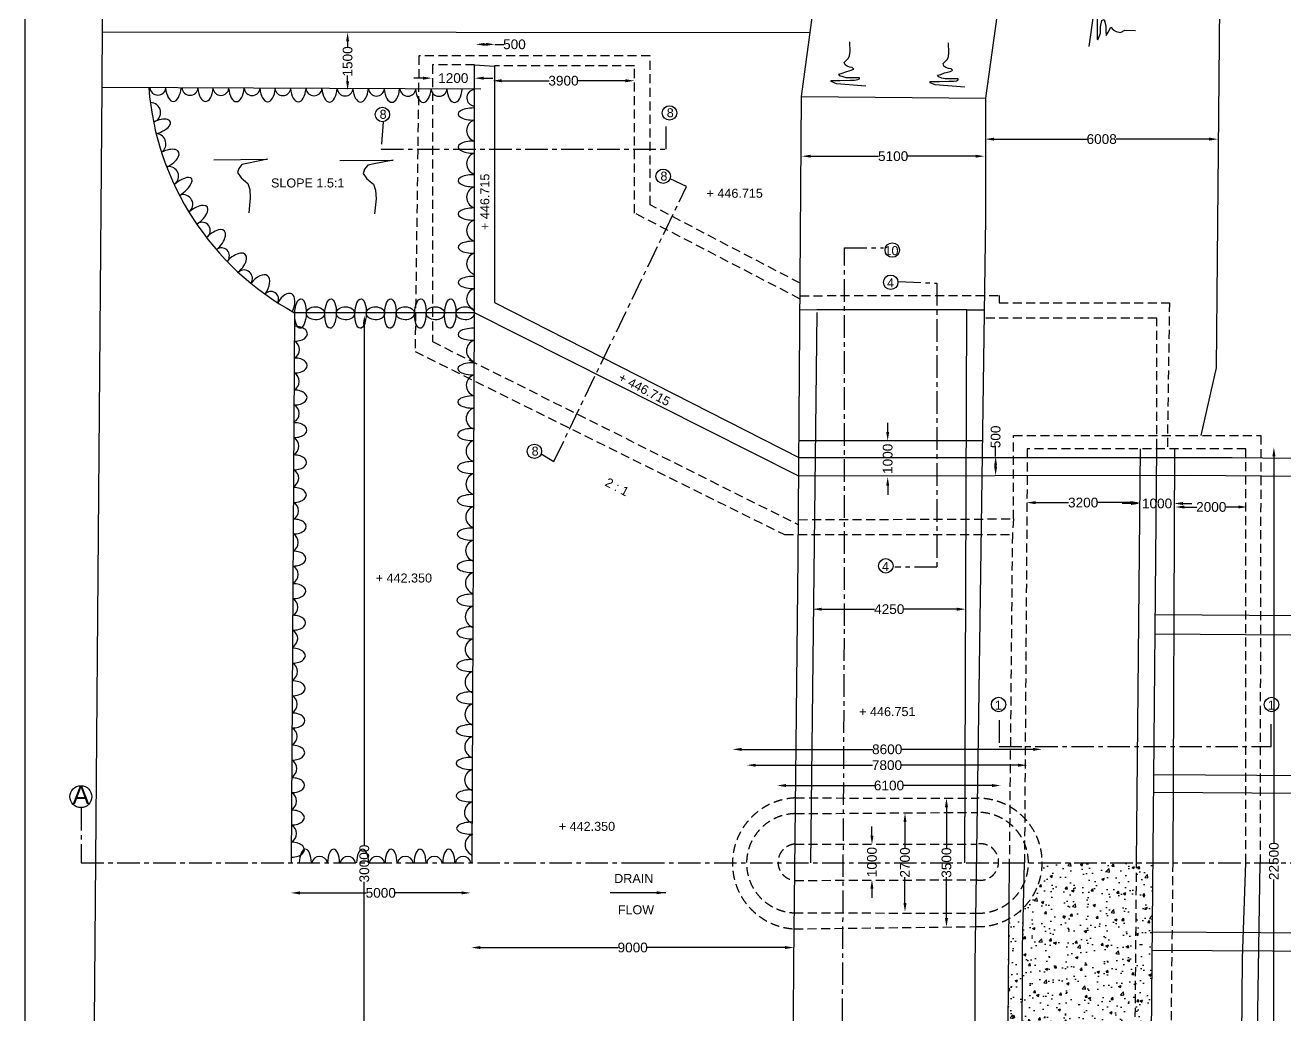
# Model space of a CAD drawing. Header units: millimetres. Extents: x 1761 to 117787, y 1869 to 85529.
# Drawn here: x 1761 to 36736, y 29343 to 56816 of the extents above; entities that cross this region are included whole.
import ezdxf

# ---------------------------------------------------------------- set-up
doc = ezdxf.new("R2010")
doc.units = ezdxf.units.MM
doc.header["$MEASUREMENT"] = 0
doc.linetypes.add('CENTER', pattern=[2, 1.25, -0.25, 0.25, -0.25])
doc.linetypes.add('DASHED', pattern=[0.75, 0.5, -0.25])
for name, color, linetype in [('DIM', 7, 'Continuous'), ('DWG', 7, 'Continuous'), ('TXT', 7, 'Continuous')]:
    doc.layers.add(name, color=color, linetype=linetype)
doc.styles.get("Standard").update_dxf_attribs({"font": 'arial.ttf'})
doc.dimstyles.new('Civil', dxfattribs={"dimtxt": 270, "dimasz": 250, "dimexe": 0.1, "dimexo": 0.0625, "dimgap": 0.09, "dimtad": 0, "dimdec": 0, "dimzin": 12, "dimdsep": 46, "dimtxsty": 'Standard', "dimcen": 0.1, "dimse1": 1, "dimse2": 1, "dimadec": 0, "dimazin": 2, "dimtfac": 1, "dimtdec": 0, "dimtofl": 0, "dimtmove": 0, "dimatfit": 3, "dimfxl": 1, "dimfrac": 1, "dimtolj": 1, "dimtzin": 0, "dimarcsym": 0})

# ---------------------------------------------------------------- blocks, each defined once
blk = doc.blocks.new('*D115')
at = {"layer": 'Defpoints', "color": 0, "transparency": 16777216}
for p in [(28416, 53700), (34885, 53700), (34885, 53653)]:
    blk.add_point(p, dxfattribs=at)
at = {"layer": 'DIM', "color": 0, "lineweight": -2, "transparency": 16777216}
for p, q in [((28666, 53653), (31247, 53653)), ((34635, 53653), (32055, 53653))]:
    blk.add_line(p, q, dxfattribs=at)
at = {"layer": 'DIM', "color": 0, "transparency": 16777216}
for points in [[(28666, 53695), (28666, 53612), (28416, 53653)], [(34635, 53695), (34635, 53612), (34885, 53653)]]:
    blk.add_solid(points, dxfattribs=at)
at = {"layer": 'DIM', "color": 0, "transparency": 16777216, "insert": (31651, 53653), "char_height": 270, "attachment_point": 5}
blk.add_mtext('\\A1;6008', dxfattribs=at)
blk = doc.blocks.new('*D116')
at = {"layer": 'Defpoints', "color": 0, "transparency": 16777216}
for p in [(28400, 53179), (23321, 53156), (28400, 53156)]:
    blk.add_point(p, dxfattribs=at)
at = {"layer": 'DIM', "color": 0, "lineweight": -2, "transparency": 16777216}
for p, q in [((23571, 53179), (25458, 53179)), ((28150, 53179), (26264, 53179))]:
    blk.add_line(p, q, dxfattribs=at)
at = {"layer": 'DIM', "color": 0, "transparency": 16777216}
for points in [[(23571, 53221), (23571, 53138), (23321, 53179)], [(28150, 53221), (28150, 53138), (28400, 53179)]]:
    blk.add_solid(points, dxfattribs=at)
at = {"layer": 'DIM', "color": 0, "transparency": 16777216, "insert": (25861, 53179), "char_height": 270, "attachment_point": 5}
blk.add_mtext('\\A1;5100', dxfattribs=at)
blk = doc.blocks.new('*D119')
at = {"layer": 'Defpoints', "color": 0, "transparency": 16777216}
for p in [(14739, 55298), (18678, 55298), (18678, 55274)]:
    blk.add_point(p, dxfattribs=at)
at = {"layer": 'DIM', "color": 0, "lineweight": -2, "transparency": 16777216}
for p, q in [((14989, 55274), (16306, 55274)), ((18428, 55274), (17111, 55274))]:
    blk.add_line(p, q, dxfattribs=at)
at = {"layer": 'DIM', "color": 0, "transparency": 16777216}
for points in [[(14989, 55315), (14989, 55232), (14739, 55274)], [(18428, 55315), (18428, 55232), (18678, 55274)]]:
    blk.add_solid(points, dxfattribs=at)
at = {"layer": 'DIM', "color": 0, "transparency": 16777216, "insert": (16708, 55274), "char_height": 270, "attachment_point": 5}
blk.add_mtext('\\A1;3900', dxfattribs=at)
blk = doc.blocks.new('*D120')
at = {"layer": 'Defpoints', "color": 0, "transparency": 16777216}
for p in [(13054, 55274), (14242, 55346), (14242, 55274)]:
    blk.add_point(p, dxfattribs=at)
at = {"layer": 'DIM', "color": 0, "lineweight": -2, "transparency": 16777216}
for p, q in [((12804, 55346), (12554, 55346)), ((14492, 55346), (14742, 55346))]:
    blk.add_line(p, q, dxfattribs=at)
at = {"layer": 'DIM', "color": 0, "transparency": 16777216}
for points in [[(12804, 55388), (12804, 55304), (13054, 55346)], [(14492, 55388), (14492, 55304), (14242, 55346)]]:
    blk.add_solid(points, dxfattribs=at)
at = {"layer": 'DIM', "color": 0, "transparency": 16777216, "insert": (13648, 55346), "char_height": 270, "attachment_point": 5}
blk.add_mtext('\\A1;1200', dxfattribs=at)
blk = doc.blocks.new('*D121')
at = {"layer": 'Defpoints', "color": 0, "transparency": 16777216}
for p in [(10653, 56615), (10714, 56615), (10653, 55005)]:
    blk.add_point(p, dxfattribs=at)
at = {"layer": 'DIM', "color": 0, "lineweight": -2, "transparency": 16777216}
for p, q in [((10714, 56365), (10714, 56200)), ((10714, 55255), (10714, 55420))]:
    blk.add_line(p, q, dxfattribs=at)
at = {"layer": 'DIM', "color": 0, "transparency": 16777216}
for points in [[(10672, 56365), (10755, 56365), (10714, 56615)], [(10672, 55255), (10755, 55255), (10714, 55005)]]:
    blk.add_solid(points, dxfattribs=at)
at = {"layer": 'DIM', "color": 0, "transparency": 16777216, "insert": (10714, 55810), "char_height": 270, "attachment_point": 5, "rotation": 90}
blk.add_mtext('\\A1;1500', dxfattribs=at)
blk = doc.blocks.new('*D122')
at = {"layer": 'Defpoints', "color": 0, "transparency": 16777216}
for p in [(11418, 48765), (11178, 18319), (11418, 18319)]:
    blk.add_point(p, dxfattribs=at)
at = {"layer": 'DIM', "color": 0, "lineweight": -2, "transparency": 16777216}
for p, q in [((11178, 48515), (11178, 34049)), ((11178, 18569), (11178, 33034))]:
    blk.add_line(p, q, dxfattribs=at)
at = {"layer": 'DIM', "color": 0, "transparency": 16777216}
for points in [[(11136, 48515), (11220, 48515), (11178, 48765)], [(11136, 18569), (11220, 18569), (11178, 18319)]]:
    blk.add_solid(points, dxfattribs=at)
at = {"layer": 'DIM', "color": 0, "transparency": 16777216, "insert": (11178, 33542), "char_height": 270, "attachment_point": 5, "rotation": 90}
blk.add_mtext('\\A1;30000', dxfattribs=at)
blk = doc.blocks.new('*D123')
at = {"layer": 'Defpoints', "color": 0, "transparency": 16777216}
for p in [(9139, 32944), (14128, 32944), (14128, 32727)]:
    blk.add_point(p, dxfattribs=at)
at = {"layer": 'DIM', "color": 0, "lineweight": -2, "transparency": 16777216}
for p, q in [((9389, 32727), (11231, 32727)), ((13878, 32727), (12036, 32727))]:
    blk.add_line(p, q, dxfattribs=at)
at = {"layer": 'DIM', "color": 0, "transparency": 16777216}
for points in [[(9389, 32769), (9389, 32685), (9139, 32727)], [(13878, 32769), (13878, 32685), (14128, 32727)]]:
    blk.add_solid(points, dxfattribs=at)
at = {"layer": 'DIM', "color": 0, "transparency": 16777216, "insert": (11634, 32727), "char_height": 270, "attachment_point": 5}
blk.add_mtext('\\A1;5000', dxfattribs=at)
blk = doc.blocks.new('*D124')
at = {"layer": 'Defpoints', "color": 0, "transparency": 16777216}
for p in [(14150, 31210), (14150, 31015), (23109, 31015)]:
    blk.add_point(p, dxfattribs=at)
at = {"layer": 'DIM', "color": 0, "lineweight": -2, "transparency": 16777216}
for p, q in [((14400, 31210), (18227, 31210)), ((22859, 31210), (19032, 31210))]:
    blk.add_line(p, q, dxfattribs=at)
at = {"layer": 'DIM', "color": 0, "transparency": 16777216}
for points in [[(14400, 31251), (14400, 31168), (14150, 31210)], [(22859, 31251), (22859, 31168), (23109, 31210)]]:
    blk.add_solid(points, dxfattribs=at)
at = {"layer": 'DIM', "color": 0, "transparency": 16777216, "insert": (18629, 31210), "char_height": 270, "attachment_point": 5}
blk.add_mtext('\\A1;9000', dxfattribs=at)
blk = doc.blocks.new('*D145')
at = {"layer": 'Defpoints', "color": 0, "transparency": 16777216}
for p in [(25185, 34069), (25185, 33094), (25273, 33094)]:
    blk.add_point(p, dxfattribs=at)
at = {"layer": 'DIM', "color": 0, "lineweight": -2, "transparency": 16777216}
for p, q in [((25273, 34319), (25273, 34569)), ((25273, 32844), (25273, 32594))]:
    blk.add_line(p, q, dxfattribs=at)
at = {"layer": 'DIM', "color": 0, "transparency": 16777216}
for points in [[(25231, 34319), (25314, 34319), (25273, 34069)], [(25231, 32844), (25314, 32844), (25273, 33094)]]:
    blk.add_solid(points, dxfattribs=at)
at = {"layer": 'DIM', "color": 0, "transparency": 16777216, "insert": (25273, 33582), "char_height": 270, "attachment_point": 5, "rotation": 90}
blk.add_mtext('\\A1;1000', dxfattribs=at)
blk = doc.blocks.new('*D146')
at = {"layer": 'Defpoints', "color": 0, "transparency": 16777216}
for p in [(26190, 34947), (26190, 32197), (26190, 32197)]:
    blk.add_point(p, dxfattribs=at)
at = {"layer": 'DIM', "color": 0, "lineweight": -2, "transparency": 16777216}
for p, q in [((26190, 34697), (26190, 33977)), ((26190, 32447), (26190, 33167))]:
    blk.add_line(p, q, dxfattribs=at)
at = {"layer": 'DIM', "color": 0, "transparency": 16777216}
for points in [[(26149, 34697), (26232, 34697), (26190, 34947)], [(26149, 32447), (26232, 32447), (26190, 32197)]]:
    blk.add_solid(points, dxfattribs=at)
at = {"layer": 'DIM', "color": 0, "transparency": 16777216, "insert": (26190, 33572), "char_height": 270, "attachment_point": 5, "rotation": 90}
blk.add_mtext('\\A1;2700', dxfattribs=at)
blk = doc.blocks.new('*D147')
at = {"layer": 'Defpoints', "color": 0, "transparency": 16777216}
for p in [(27264, 35357), (27264, 31777), (27342, 31777)]:
    blk.add_point(p, dxfattribs=at)
at = {"layer": 'DIM', "color": 0, "lineweight": -2, "transparency": 16777216}
for p, q in [((27342, 35107), (27342, 33970)), ((27342, 32027), (27342, 33164))]:
    blk.add_line(p, q, dxfattribs=at)
at = {"layer": 'DIM', "color": 0, "transparency": 16777216}
for points in [[(27300, 35107), (27384, 35107), (27342, 35357)], [(27300, 32027), (27384, 32027), (27342, 31777)]]:
    blk.add_solid(points, dxfattribs=at)
at = {"layer": 'DIM', "color": 0, "transparency": 16777216, "insert": (27342, 33567), "char_height": 270, "attachment_point": 5, "rotation": 90}
blk.add_mtext('\\A1;3500', dxfattribs=at)
blk = doc.blocks.new('*D148')
at = {"layer": 'Defpoints', "color": 0, "transparency": 16777216}
for p in [(22637, 35747), (28855, 35747), (28855, 35708)]:
    blk.add_point(p, dxfattribs=at)
at = {"layer": 'DIM', "color": 0, "lineweight": -2, "transparency": 16777216}
for p, q in [((22887, 35708), (25343, 35708)), ((28605, 35708), (26150, 35708))]:
    blk.add_line(p, q, dxfattribs=at)
at = {"layer": 'DIM', "color": 0, "transparency": 16777216}
for points in [[(22887, 35749), (22887, 35666), (22637, 35708)], [(28605, 35749), (28605, 35666), (28855, 35708)]]:
    blk.add_solid(points, dxfattribs=at)
at = {"layer": 'DIM', "color": 0, "transparency": 16777216, "insert": (25746, 35708), "char_height": 270, "attachment_point": 5}
blk.add_mtext('\\A1;6100', dxfattribs=at)
blk = doc.blocks.new('*D149')
at = {"layer": 'Defpoints', "color": 0, "transparency": 16777216}
for p in [(21798, 36238), (29582, 36272), (29582, 36238)]:
    blk.add_point(p, dxfattribs=at)
at = {"layer": 'DIM', "color": 0, "lineweight": -2, "transparency": 16777216}
for p, q in [((22048, 36272), (25288, 36272)), ((29332, 36272), (26092, 36272))]:
    blk.add_line(p, q, dxfattribs=at)
at = {"layer": 'DIM', "color": 0, "transparency": 16777216}
for points in [[(22048, 36313), (22048, 36230), (21798, 36272)], [(29332, 36313), (29332, 36230), (29582, 36272)]]:
    blk.add_solid(points, dxfattribs=at)
at = {"layer": 'DIM', "color": 0, "transparency": 16777216, "insert": (25690, 36272), "char_height": 270, "attachment_point": 5}
blk.add_mtext('\\A1;7800', dxfattribs=at)
blk = doc.blocks.new('*D150')
at = {"layer": 'Defpoints', "color": 0, "transparency": 16777216}
for p in [(21401, 36701), (29990, 36712), (29990, 36701)]:
    blk.add_point(p, dxfattribs=at)
at = {"layer": 'DIM', "color": 0, "lineweight": -2, "transparency": 16777216}
for p, q in [((21651, 36712), (25293, 36712)), ((29740, 36712), (26099, 36712))]:
    blk.add_line(p, q, dxfattribs=at)
at = {"layer": 'DIM', "color": 0, "transparency": 16777216}
for points in [[(21651, 36754), (21651, 36670), (21401, 36712)], [(29740, 36754), (29740, 36670), (29990, 36712)]]:
    blk.add_solid(points, dxfattribs=at)
at = {"layer": 'DIM', "color": 0, "transparency": 16777216, "insert": (25696, 36712), "char_height": 270, "attachment_point": 5}
blk.add_mtext('\\A1;8600', dxfattribs=at)
blk = doc.blocks.new('*D151')
at = {"layer": 'Defpoints', "color": 0, "transparency": 16777216}
for p in [(27879, 40603), (23627, 40482), (27879, 40482)]:
    blk.add_point(p, dxfattribs=at)
at = {"layer": 'DIM', "color": 0, "lineweight": -2, "transparency": 16777216}
for p, q in [((23877, 40603), (25345, 40603)), ((27629, 40603), (26161, 40603))]:
    blk.add_line(p, q, dxfattribs=at)
at = {"layer": 'DIM', "color": 0, "transparency": 16777216}
for points in [[(23877, 40645), (23877, 40562), (23627, 40603)], [(27629, 40645), (27629, 40562), (27879, 40603)]]:
    blk.add_solid(points, dxfattribs=at)
at = {"layer": 'DIM', "color": 0, "transparency": 16777216, "insert": (25753, 40603), "char_height": 270, "attachment_point": 5}
blk.add_mtext('\\A1;4250', dxfattribs=at)
blk = doc.blocks.new('*D152')
at = {"layer": 'Defpoints', "color": 0, "transparency": 16777216}
for p in [(25710, 45277), (25759, 45277), (25759, 44279)]:
    blk.add_point(p, dxfattribs=at)
at = {"layer": 'DIM', "color": 0, "lineweight": -2, "transparency": 16777216}
for p, q in [((25710, 45527), (25710, 45777)), ((25710, 44029), (25710, 43779))]:
    blk.add_line(p, q, dxfattribs=at)
at = {"layer": 'DIM', "color": 0, "transparency": 16777216}
for points in [[(25668, 45527), (25752, 45527), (25710, 45277)], [(25668, 44029), (25752, 44029), (25710, 44279)]]:
    blk.add_solid(points, dxfattribs=at)
at = {"layer": 'DIM', "color": 0, "transparency": 16777216, "insert": (25710, 44778), "char_height": 270, "attachment_point": 5, "rotation": 90}
blk.add_mtext('\\A1;1000', dxfattribs=at)
blk = doc.blocks.new('*D153')
at = {"layer": 'Defpoints', "color": 0, "transparency": 16777216}
for p in [(28707, 44839), (28756, 44839), (28756, 44316)]:
    blk.add_point(p, dxfattribs=at)
at = {"layer": 'DIM', "color": 0, "lineweight": -2, "transparency": 16777216}
for p, q in [((28707, 44839), (28707, 45089)), ((28707, 44566), (28707, 44589))]:
    blk.add_line(p, q, dxfattribs=at)
at = {"layer": 'DIM', "color": 0, "transparency": 16777216}
for points in [[(28665, 44589), (28749, 44589), (28707, 44839)], [(28665, 44566), (28749, 44566), (28707, 44316)]]:
    blk.add_solid(points, dxfattribs=at)
at = {"layer": 'DIM', "color": 0, "transparency": 16777216, "insert": (28707, 45387), "char_height": 270, "attachment_point": 5, "rotation": 90}
blk.add_mtext('\\A1;500', dxfattribs=at)
blk = doc.blocks.new('*D154')
at = {"layer": 'Defpoints', "color": 0, "transparency": 16777216}
for p in [(29565, 43549), (32708, 43562), (32708, 43549)]:
    blk.add_point(p, dxfattribs=at)
at = {"layer": 'DIM', "color": 0, "lineweight": -2, "transparency": 16777216}
for p, q in [((29815, 43562), (30734, 43562)), ((32458, 43562), (31539, 43562))]:
    blk.add_line(p, q, dxfattribs=at)
at = {"layer": 'DIM', "color": 0, "transparency": 16777216}
for points in [[(29815, 43603), (29815, 43520), (29565, 43562)], [(32458, 43603), (32458, 43520), (32708, 43562)]]:
    blk.add_solid(points, dxfattribs=at)
at = {"layer": 'DIM', "color": 0, "transparency": 16777216, "insert": (31137, 43562), "char_height": 270, "attachment_point": 5}
blk.add_mtext('\\A1;3200', dxfattribs=at)
blk = doc.blocks.new('*D155')
at = {"layer": 'Defpoints', "color": 0, "transparency": 16777216}
for p in [(32720, 43574), (33658, 43574), (33658, 43537)]:
    blk.add_point(p, dxfattribs=at)
at = {"layer": 'DIM', "color": 0, "lineweight": -2, "transparency": 16777216}
for p, q in [((32470, 43537), (32220, 43537)), ((33908, 43537), (34158, 43537))]:
    blk.add_line(p, q, dxfattribs=at)
at = {"layer": 'DIM', "color": 0, "transparency": 16777216}
for points in [[(32470, 43579), (32470, 43496), (32720, 43537)], [(33908, 43579), (33908, 43496), (33658, 43537)]]:
    blk.add_solid(points, dxfattribs=at)
at = {"layer": 'DIM', "color": 0, "transparency": 16777216, "insert": (33189, 43537), "char_height": 270, "attachment_point": 5}
blk.add_mtext('\\A1;1000', dxfattribs=at)
blk = doc.blocks.new('*D156')
at = {"layer": 'Defpoints', "color": 0, "transparency": 16777216}
for p in [(35693, 43440), (33695, 43233), (35693, 43233)]:
    blk.add_point(p, dxfattribs=at)
at = {"layer": 'DIM', "color": 0, "lineweight": -2, "transparency": 16777216}
for p, q in [((33945, 43440), (34289, 43440)), ((35443, 43440), (35099, 43440))]:
    blk.add_line(p, q, dxfattribs=at)
at = {"layer": 'DIM', "color": 0, "transparency": 16777216}
for points in [[(33945, 43482), (33945, 43398), (33695, 43440)], [(35443, 43482), (35443, 43398), (35693, 43440)]]:
    blk.add_solid(points, dxfattribs=at)
at = {"layer": 'DIM', "color": 0, "transparency": 16777216, "insert": (34694, 43440), "char_height": 270, "attachment_point": 5}
blk.add_mtext('\\A1;2000', dxfattribs=at)
blk = doc.blocks.new('*D157')
at = {"layer": 'Defpoints', "color": 0, "transparency": 16777216}
for p in [(36693, 45100), (36433, 22116), (36693, 22116)]:
    blk.add_point(p, dxfattribs=at)
at = {"layer": 'DIM', "color": 0, "lineweight": -2, "transparency": 16777216}
for p, q in [((36433, 44850), (36433, 34118)), ((36433, 22366), (36433, 33098))]:
    blk.add_line(p, q, dxfattribs=at)
at = {"layer": 'DIM', "color": 0, "transparency": 16777216}
for points in [[(36392, 44850), (36475, 44850), (36433, 45100)], [(36392, 22366), (36475, 22366), (36433, 22116)]]:
    blk.add_solid(points, dxfattribs=at)
at = {"layer": 'DIM', "color": 0, "transparency": 16777216, "insert": (36433, 33608), "char_height": 270, "attachment_point": 5, "rotation": 90}
blk.add_mtext('\\A1;22500', dxfattribs=at)
blk = doc.blocks.new('*D165')
at = {"layer": 'Defpoints', "color": 0, "transparency": 16777216}
for p in [(14272, 56192), (14798, 56284), (14798, 56192)]:
    blk.add_point(p, dxfattribs=at)
at = {"layer": 'DIM', "color": 0, "lineweight": -2, "transparency": 16777216}
for p, q in [((14522, 56284), (14548, 56284)), ((14798, 56284), (15048, 56284))]:
    blk.add_line(p, q, dxfattribs=at)
at = {"layer": 'DIM', "color": 0, "transparency": 16777216}
for points in [[(14522, 56326), (14522, 56242), (14272, 56284)], [(14548, 56326), (14548, 56242), (14798, 56284)]]:
    blk.add_solid(points, dxfattribs=at)
at = {"layer": 'DIM', "color": 0, "transparency": 16777216, "insert": (15346, 56284), "char_height": 270, "attachment_point": 5}
blk.add_mtext('\\A1;500', dxfattribs=at)

msp = doc.modelspace()

# ---------------------------------------------------------------- hatches: boundary and pattern name
at = {"layer": 'DWG'}
h = msp.add_hatch(dxfattribs=at)
h.set_pattern_fill('AR-CONC', color=256, scale=100, style=0)
h.paths.add_polyline_path([(32619.3, 33564.3), (29999.6, 33564.3, -0.1976955), (29478.1, 32312.4), (29453.2, 31211.3), (29424.1, 22886.5), (32534.6, 22874.9)])
h.paths.add_polyline_path([(29453.2, 31211.3), (29478.1, 32312.4, -0.0713659), (29073.1, 32008.8), (29011.6, 24532.8), (29011.6, 22888.1), (29424.1, 22886.5)])
h.paths.add_polyline_path([(33076.8, 33564.3), (32619.3, 33564.3), (32534.6, 22874.9), (32987.4, 22873.2), (32987.4, 23713.6)])

# ---------------------------------------------------------------- linework, layer by layer
msp.add_lwpolyline([(117771.1, 1869.6), (1761.4, 1869.6), (1761.4, 85529.2), (117771.1, 85529.2)], close=True)
for points in [[(3514.5, 7687.5), (3899.8, 55081.9), (3941.6, 64247.2), (8658.7, 64205.9), (9141.4, 65514.6), (9955.2, 63076.3), (10341.4, 64233.5), (19194.4, 64233.5), (19649.6, 65459.1), (20477.2, 63158.6), (20890.9, 64233.1), (43486.8, 64149.9), (43928.2, 65417.3), (44700.6, 63061.6), (45100.5, 64149.9), (53472.7, 64149.9), (53896.2, 65404.3), (54723.8, 62965.9), (55109.9, 64068), (61344.2, 64068), (61840.8, 65307.8), (62654.5, 62938.4), (63026.9, 64040.4), (83392.7, 63914.1)], [(12285.3, 11164.8), (18731.5, 11164.8), (18731.5, 15287.4), (23024.9, 17461), (23101.7, 30783.4), (23227.9, 42029), (23312.3, 54835.5), (24581.3, 64219.5)], [(28140.5, 18467.1), (28140.5, 30739.3), (28248.6, 38326.4), (28434.5, 51460.9), (28434.5, 54794.8), (29735.3, 64200.5)], [(34414.7, 45421.4), (34839.4, 47299.5), (34943, 58374.9), (34931.7, 64181.4)], [(31304.6, 56220.8), (31436, 57140.2), (31512.7, 57184), (31523.7, 56965.1), (31523.7, 56800.9), (31523.7, 56582), (31523.7, 56428.7), (31545.6, 56406.8), (31622.3, 56592.9), (31622.3, 56768), (31655.2, 56943.2), (31720.9, 56976), (31764.7, 56800.9), (31764.7, 56636.7), (31775.7, 56527.2), (31830.4, 56625.8), (31907.1, 56757.1), (31972.9, 56691.4), (32049.6, 56636.7), (32170.1, 56614.8), (32290.6, 56680.5), (32586.4, 56669.5)], [(23550.9, 56599.7), (3906.8, 56622.9)], [(25105.6, 55124.8), (24284.5, 55191.5), (24144.4, 55251.6), (24144.4, 55284.9), (24251.2, 55284.9), (24391.4, 55284.9), (24665.1, 55291.6), (24791.9, 55291.6), (24878.7, 55304.9), (24925.4, 55331.6), (24925.4, 55358.3), (24858.6, 55358.3), (24765.2, 55358.3), (24658.4, 55358.3), (24558.2, 55358.3), (24471.5, 55378.3), (24384.7, 55411.6), (24351.3, 55458.3), (24444.8, 55485), (24544.9, 55525), (24671.7, 55558.4), (24745.2, 55585), (24765.2, 55598.4), (24725.1, 55638.4), (24651.7, 55651.7), (24584.9, 55678.4), (24524.9, 55711.8), (24504.8, 55785.1), (24564.9, 55845.1), (24625, 55905.2), (24651.7, 55978.5), (24665.1, 56078.6), (24658.4, 56358.7)], [(27849.3, 55091.5), (27028.2, 55158.2), (26888, 55218.2), (26888, 55251.6), (26994.8, 55251.6), (27135, 55251.6), (27408.7, 55258.2), (27535.5, 55258.2), (27622.3, 55271.6), (27669.1, 55298.2), (27669.1, 55324.9), (27602.3, 55324.9), (27508.8, 55324.9), (27402, 55324.9), (27301.9, 55324.9), (27215.1, 55344.9), (27128.3, 55378.3), (27095, 55425), (27188.4, 55451.6), (27288.5, 55491.7), (27415.4, 55525), (27488.8, 55551.7), (27508.8, 55565), (27468.8, 55605), (27395.4, 55618.4), (27328.6, 55645.1), (27268.5, 55678.4), (27248.5, 55751.8), (27308.6, 55811.8), (27368.7, 55871.8), (27395.4, 55945.2), (27408.7, 56045.2), (27402, 56325.3)], [(23242.9, 44294.8), (14235.6, 48834.4), (14235.6, 55716.7), (14788.9, 55676.5), (14788.9, 49114.6), (23246.3, 44816.1), (35272.7, 44816.1), (47199.8, 44683.9), (61534.6, 44563.4), (70685.4, 44563.4), (83843.8, 48892.5), (83843.8, 53834.1), (84357.6, 53834.1), (84357.6, 48509.4), (78303, 46560.4), (70772.4, 44103.3), (56881.2, 44103.3), (34122, 44312.1), (23242.9, 44294.8)], [(14411.6, 55038.2), (3899.8, 55081.9)], [(23312.3, 54835.5), (28434.5, 54794.8)], [(7001.1, 53081), (8488.1, 53095.7), (7960.7, 52985.9), (7777.6, 52949.3), (7689.7, 52839.5), (7653, 52722.4), (7755.6, 52576.1), (7938.7, 52422.4), (7997.3, 52254.1), (8012, 52019.9), (7968, 51602.8)], [(10495.1, 53059.1), (11982.1, 53073.7), (11454.7, 52963.9), (11271.5, 52927.3), (11183.6, 52817.6), (11147, 52700.5), (11249.6, 52554.1), (11432.7, 52400.4), (11491.3, 52232.1), (11505.9, 51997.9), (11462, 51580.8)], [(14235.6, 48834.4), (9242.4, 48834.4), (9145.5, 33564.3)], [(14169.7, 33564.3), (14235.6, 48834.4)], [(27911.6, 48910.2), (23745, 48910.2), (23273.2, 48904.2)], [(23745, 48839.9), (23565.4, 33564.3)], [(27852.8, 33564.3), (27911.6, 48910.2)], [(27911.6, 48910.2), (28398.4, 48910.2)], [(23249.4, 45285), (28347.1, 45285.1)], [(23029.4, 18230.4), (28140.5, 18230.4), (28140.5, 18467.1), (32987.4, 18467.1), (32987.4, 23713.6), (33181.4, 45085.2)], [(32619.3, 33564.3), (32728.8, 45054.9)], [(33670.7, 45054.9), (33624.9, 33564.3)], [(63189, 40235.8), (33139.3, 40448.8)], [(33134.5, 39920.1), (63184.2, 39699.2)], [(63149.4, 35813), (33099, 36007.1)], [(33094.6, 35523.1), (63145, 35320.5)], [(12285.3, 11164.8), (12358.7, 19318.3), (22749.4, 24532.8), (29011.6, 24532.8), (29011.6, 21781.3), (35866.9, 21781.3), (36047.3, 33564.3)], [(29085.9, 33564.3), (29011.6, 24532.8)], [(29421.5, 22163), (29453.2, 31211.3), (29506.4, 33564.3)], [(29421.5, 22163), (35491.6, 22163), (35558.4, 30904.7), (35657.4, 33564.3)], [(33059.4, 31649.1), (63110.5, 31463.2)], [(33054.8, 31141.6), (63106.1, 30968.9)]]:
    msp.add_lwpolyline(points, dxfattribs=at)
at = {"layer": 'DWG', "linetype": 'DASHED', "ltscale": 500}
for points in [[(23278.2, 49654.4), (19111.6, 51827.2), (19111.6, 55969.6), (12695.8, 55969.6), (12586.8, 47755.6), (22844.8, 42675.9), (29170.5, 42675.9), (29085.9, 33564.3)], [(14235.6, 55716.7), (13071.5, 55716.7), (13071.5, 48032.3), (23234, 42946.1)], [(23275.3, 49214.1), (18680.8, 51600.1), (18680.8, 55685.1), (14788.9, 55685.1)], [(23275.9, 49306.6), (28805.1, 49313), (28805.1, 49105.7), (33531.3, 49105.7), (33473.5, 45054.9)], [(33181.4, 45085.2), (33181.4, 48679), (28395.2, 48684.6)], [(29199.5, 43110), (29199.5, 45421.4), (36069.5, 45421.4), (36047.3, 33564.3)], [(35657.4, 33564.3), (35657.4, 45054.9), (29585.8, 45054.9), (29506.4, 33564.3)], [(23234.9, 43088), (29199.5, 43110), (29170.5, 42675.9)], [(23153.1, 35364), (28206.2, 35354.1)], [(23148.2, 34928.1), (28200.7, 34962.7)], [(23138.7, 34082), (28188.1, 34082.2)], [(32528.9, 22163), (32619.3, 33564.3)], [(33624.9, 33564.3), (33501.3, 22163)], [(23127.4, 33073.2), (28174, 33091.3)], [(23117.3, 32173.7), (28160.8, 32163.5)], [(23112.3, 31728.2), (28155.5, 31791.1)]]:
    msp.add_lwpolyline(points, dxfattribs=at)
at = {"layer": 'DWG', "linetype": 'CENTER', "ltscale": 500}
for points in [[(11701.7, 54134), (11644.7, 53378.7), (19562.7, 53378.7), (19562.7, 54062.8)], [(16084.9, 44918.5), (16441.5, 44704.7), (20124.5, 52338.1), (19668, 52551.9)], [(25165.4, 17171.3), (24395, 17171.3), (24509.5, 40140.5), (24509.5, 50638.2), (25594, 50638.2)], [(26007.7, 49697.6), (27077.8, 49654.8), (27077.8, 41768.4), (25909.4, 41768.4)], [(28808.8, 37518.1), (28808.8, 36791), (36354.9, 36791), (36354.9, 37486)], [(3317.7, 35081.5), (3317.7, 33564.3), (18888.8, 33564.3), (41727.1, 33564.3), (72591.5, 33397.1), (94217.9, 33182.1), (94217.9, 34591.4)]]:
    msp.add_lwpolyline(points, dxfattribs=at)
at = {"layer": 'DWG'}
for centre, radius, start, end in [((12972.4, 55690.1), 7804.7, 184.50916, 241.45097), ((5445.8, 55097.2), 222.3, 185.35769, 354.16536), ((6337.6, 55093.5), 222.3, 185.35769, 354.16536), ((7196, 55089.9), 222.3, 185.35769, 354.16536), ((8064.1, 55086.3), 222.3, 185.35769, 354.16536), ((8915.8, 55082.7), 222.3, 185.35769, 354.16536), ((9780.8, 55079.1), 222.3, 185.35769, 354.16536), ((10645.9, 55075.5), 222.3, 185.35769, 354.16536), ((11515.3, 55071.9), 222.3, 185.35769, 354.16536), ((12387.1, 55068.3), 222.3, 185.35769, 354.16536), ((13252, 55064.7), 222.3, 185.35769, 354.16536), ((14248.9, 54799.8), 225.8, 98.69932, 266.62177), ((5247.1, 54391.4), 274.3, 286.59822, 92.48776), ((14322.4, 53890.6), 304.8, 110.6745, 248.83102), ((5384.2, 53521.7), 285.6, 304.71828, 83.20214), ((14322.4, 52972.8), 304.8, 110.6745, 248.83102), ((5750.4, 52620.8), 270.7, 306.58032, 98.27841), ((14322.4, 52038.7), 304.8, 110.6745, 248.83102), ((6145, 51842.4), 269.7, 307.25674, 108.23593), ((6673.2, 51117.2), 227.2, 305.35983, 124.8944), ((14322.4, 51114.2), 304.8, 110.6745, 248.83102), ((7210.9, 50412.3), 220.8, 320.15593, 129.40985), ((14322.4, 50191.7), 304.8, 110.6745, 248.83102), ((7832.9, 49781.7), 238.6, 329.2519, 128.71604), ((8585.6, 49211.9), 212.9, 331.79486, 139.99752), ((14322.4, 49213.5), 304.8, 110.6745, 248.83102), ((9110.7, 47810.3), 267.4, 297.5551, 61.71745), ((14319.1, 47776.1), 304.8, 110.6745, 248.83102), ((9105.1, 46928.2), 267.4, 297.5551, 61.71745), ((14314.9, 46818), 304.8, 110.6745, 248.83102), ((9099.5, 46037.9), 267.4, 297.5551, 61.71745), ((14311, 45896.1), 304.8, 110.6745, 248.83102), ((9093.7, 45134.1), 267.4, 297.5551, 61.71745), ((14307.1, 44991.6), 304.8, 110.6745, 248.83102), ((9088, 44237.8), 267.4, 297.5551, 61.71745), ((14303.1, 44076.5), 304.8, 110.6745, 248.83102), ((9082.3, 43333.8), 267.4, 297.5551, 61.71745), ((14299.1, 43158.6), 304.8, 110.6745, 248.83102), ((9076.7, 42456.4), 267.4, 297.5551, 61.71745), ((14295.1, 42227.4), 304.8, 110.6745, 248.83102), ((9071.1, 41566.7), 267.4, 297.5551, 61.71745), ((14291.3, 41330.2), 304.8, 110.6745, 248.83102), ((9065.3, 40663.7), 267.4, 297.5551, 61.71745), ((14287.2, 40392.2), 304.8, 110.6745, 248.83102), ((9059.8, 39786.3), 267.4, 297.5551, 61.71745), ((14283.3, 39487.8), 304.8, 110.6745, 248.83102), ((9054, 38871.6), 267.4, 297.5551, 61.71745), ((14279.4, 38578.8), 304.8, 110.6745, 248.83102), ((9048.2, 37965.9), 267.4, 297.5551, 61.71745), ((14275.5, 37681.1), 304.8, 110.6745, 248.83102), ((9042.5, 37070.9), 267.4, 297.5551, 61.71745), ((14271.6, 36773.2), 304.8, 110.6745, 248.83102), ((9036.9, 36178.4), 267.4, 297.5551, 61.71745), ((14267.7, 35862.1), 304.8, 110.6745, 248.83102), ((9031.1, 35274.8), 267.4, 297.5551, 61.71745), ((14263.8, 34960.8), 304.8, 110.6745, 248.83102), ((9025.4, 34376.8), 267.4, 297.5551, 61.71745), ((14280.7, 34063.3), 304.8, 110.6745, 248.83102), ((9936.4, 33520.7), 219, 11.48406, 168.51594), ((10720.9, 33520.7), 219, 11.48406, 168.51594), ((11525.6, 33520.7), 219, 11.48406, 168.51594), ((12316.9, 33520.7), 219, 11.48406, 168.51594), ((13121.6, 33520.7), 219, 11.48406, 168.51594), ((13919.5, 33520.7), 219, 11.48406, 168.51594)]:
    msp.add_arc(centre, radius, start, end, dxfattribs=at)
at = {"layer": 'DWG', "linetype": 'DASHED', "ltscale": 500}
for centre, radius, start, end in [((23219.8, 33545.1), 1820.1, 92.09965, 266.61428), ((28217.6, 33572.1), 1782.1, 268.00287, 90.36573), ((23168.8, 33550.5), 1377.7, 90.85678, 267.85714), ((28217.2, 33562.6), 1400.2, 267.6903, 90.6783), ((23170.4, 33577.2), 505.8, 93.58839, 265.12554), ((28283.7, 33585.3), 506, 257.48009, 100.88851)]:
    msp.add_arc(centre, radius, start, end, dxfattribs=at)
at = {"layer": 'DWG'}
for centre, major_axis, ratio, start_param, end_param in [((5874.8, 55153), (0, -452.2), 0.4814817, 4.8865886, 7.675774), ((6766.6, 55149.3), (0, -452.2), 0.4814817, 4.8865886, 7.675774), ((7625, 55145.7), (0, -452.2), 0.4814817, 4.8865886, 7.675774), ((8493.1, 55142.1), (0, -452.2), 0.4814817, 4.8865886, 7.675774), ((9344.8, 55138.5), (0, -452.2), 0.4814817, 4.8865886, 7.675774), ((10209.8, 55134.9), (0, -452.2), 0.4814817, 4.8865886, 7.675774), ((11074.9, 55131.3), (0, -452.2), 0.4814817, 4.8865886, 7.675774), ((11944.3, 55127.7), (0, -452.2), 0.4814817, 4.8865886, 7.675774), ((12816.1, 55124.1), (0, -452.2), 0.4814817, 4.8865886, 7.675774), ((13681.1, 55120.5), (0, -452.2), 0.4814817, 4.8865886, 7.675774), ((5432.2, 53991.8), (362.1, 147.4), 0.4381981, 4.4480833, 7.9737351), ((14205.3, 54350), (-422.5, 0), 0.3968254, 4.6865473, 7.9257292), ((14205.3, 53432.2), (-422.5, 0), 0.3968254, 4.6865473, 7.9257292), ((5633.8, 53090.2), (388.9, 207.7), 0.4868919, 4.6019904, 7.8177284), ((6029.4, 52282.9), (355.4, 278), 0.3715953, 4.4785388, 7.9328155), ((14205.3, 52498.1), (-422.5, 0), 0.3968254, 4.6865473, 7.9257292), ((6465.8, 51496.4), (348.7, 271.3), 0.4558848, 4.5328073, 7.9529941), ((14205.3, 51573.6), (-422.5, 0), 0.3968254, 4.6865473, 7.9257292), ((6968.7, 50786.3), (321.9, 318.2), 0.483745, 4.5561129, 7.9187892), ((14205.3, 50651.1), (-422.5, 0), 0.3968254, 4.6865473, 7.9257292), ((7569.9, 50156.3), (305.1, 294.8), 0.5090411, 4.5660045, 8.0299408), ((8217, 49486.3), (268.2, 375.2), 0.5360505, 4.7290734, 7.801526), ((14205.3, 49673), (-422.5, 0), 0.3968254, 4.6865473, 7.9257292), ((8954.6, 48940.3), (201.2, 418.7), 0.5180716, 4.7829744, 7.6904979), ((9253.5, 48251.4), (344.1, 0), 0.598313, 4.6657071, 7.893067), ((14202, 48235.5), (-422.5, 0), 0.3968254, 4.6865473, 7.9257292), ((9247.9, 47369.3), (344.1, 0), 0.598313, 4.6657071, 7.893067), ((14197.9, 47277.5), (-422.5, 0), 0.3968254, 4.6865473, 7.9257292), ((9242.2, 46479), (344.1, 0), 0.598313, 4.6657071, 7.893067), ((14193.9, 46355.5), (-422.5, 0), 0.3968254, 4.6865473, 7.9257292), ((9236.5, 45575.2), (344.1, 0), 0.598313, 4.6657071, 7.893067), ((14190, 45451.1), (-422.5, 0), 0.3968254, 4.6865473, 7.9257292), ((9230.8, 44678.9), (344.1, 0), 0.598313, 4.6657071, 7.893067), ((14186, 44536), (-422.5, 0), 0.3968254, 4.6865473, 7.9257292), ((9225, 43774.9), (344.1, 0), 0.598313, 4.6657071, 7.893067), ((14182.1, 43618.1), (-422.5, 0), 0.3968254, 4.6865473, 7.9257292), ((9219.5, 42897.5), (344.1, 0), 0.598313, 4.6657071, 7.893067), ((14178.1, 42686.9), (-422.5, 0), 0.3968254, 4.6865473, 7.9257292), ((9213.8, 42007.8), (344.1, 0), 0.598313, 4.6657071, 7.893067), ((14174.2, 41789.7), (-422.5, 0), 0.3968254, 4.6865473, 7.9257292), ((9208.1, 41104.8), (344.1, 0), 0.598313, 4.6657071, 7.893067), ((14170.1, 40851.6), (-422.5, 0), 0.3968254, 4.6865473, 7.9257292), ((9202.5, 40227.4), (344.1, 0), 0.598313, 4.6657071, 7.893067), ((14166.2, 39947.2), (-422.5, 0), 0.3968254, 4.6865473, 7.9257292), ((9196.7, 39312.7), (344.1, 0), 0.598313, 4.6657071, 7.893067), ((14162.3, 39038.2), (-422.5, 0), 0.3968254, 4.6865473, 7.9257292), ((9191, 38407), (344.1, 0), 0.598313, 4.6657071, 7.893067), ((14158.4, 38140.6), (-422.5, 0), 0.3968254, 4.6865473, 7.9257292), ((9185.3, 37512), (344.1, 0), 0.598313, 4.6657071, 7.893067), ((14154.5, 37232.7), (-422.5, 0), 0.3968254, 4.6865473, 7.9257292), ((9179.6, 36619.5), (344.1, 0), 0.598313, 4.6657071, 7.893067), ((14150.6, 36321.6), (-422.5, 0), 0.3968254, 4.6865473, 7.9257292), ((9173.9, 35715.9), (344.1, 0), 0.598313, 4.6657071, 7.893067), ((14146.7, 35420.2), (-422.5, 0), 0.3968254, 4.6865473, 7.9257292), ((9168.2, 34817.9), (344.1, 0), 0.598313, 4.6657071, 7.893067), ((14163.6, 34522.7), (-422.5, 0), 0.3968254, 4.6865473, 7.9257292), ((9170.4, 33926.4), (344.1, 0), 0.598313, 4.6657071, 7.893067), ((9540.7, 33557.1), (0, 381.9), 0.4385966, 4.7311539, 7.8352167), ((10325.3, 33557.1), (0, 381.9), 0.4385966, 4.7311539, 7.8352167), ((11130, 33557.1), (0, 381.9), 0.4385966, 4.7311539, 7.8352167), ((11921.2, 33557.1), (0, 381.9), 0.4385966, 4.7311539, 7.8352167), ((12725.9, 33557.1), (0, 381.9), 0.4385966, 4.7311539, 7.8352167), ((13523.9, 33557.1), (0, 381.9), 0.4385966, 4.7311539, 7.8352167)]:
    msp.add_ellipse(centre, major_axis=major_axis, ratio=ratio, start_param=start_param, end_param=end_param, dxfattribs=at)
for centre, major_axis, ratio in [((9404.7, 48811.2), (13.7, 409.4), 0.3901336), ((9819.2, 48818.8), (-254.3, 6.1), 0.7094005), ((10239.6, 48811.2), (13.7, 409.4), 0.3901336), ((10654.1, 48818.8), (-254.3, 6.1), 0.7094005), ((11073, 48811.2), (13.7, 409.4), 0.3901336), ((11487.5, 48818.8), (-254.3, 6.1), 0.7094005), ((11898.7, 48811.2), (13.7, 409.4), 0.3901336), ((12313.2, 48818.8), (-254.3, 6.1), 0.7094005), ((12734.7, 48811.2), (13.7, 409.4), 0.3901336), ((13149.2, 48818.8), (-254.3, 6.1), 0.7094005), ((13563.5, 48811.2), (13.7, 409.4), 0.3901336), ((13977.9, 48818.8), (-254.3, 6.1), 0.7094005)]:
    msp.add_ellipse(centre, major_axis=major_axis, ratio=ratio, dxfattribs=at)
at = {"layer": 'TXT'}
for centre, radius in [((19651.3, 54379.6), 200), ((11678.9, 54336.3), 200), ((19475.3, 52621.1), 200), ((25837.2, 50573.3), 200), ((25794.1, 49679.1), 200), ((15900.5, 44986.3), 200), ((25657.2, 41807.7), 200), ((28788.2, 37957.4), 200), ((36366.5, 37957.4), 200), ((3308.4, 35399.2), 303.5)]:
    msp.add_circle(centre, radius, dxfattribs=at)

# ---------------------------------------------------------------- texts
for s, height, p in [('8', 250, (11602.2, 54217)), ('8', 250, (19574.6, 54260.3)), ('SLOPE 1.5:1 ', 250, (8586.6, 52310.9)), ('8', 250, (19398.6, 52501.8)), ('+ 446.715', 250, (20679.9, 52025.7)), ('10', 250, (25621.1, 50432.1)), ('4', 250, (25690, 49537.8)), ('8', 250, (15823.7, 44867)), ('4', 250, (25553.1, 41666.4)), ('+ 442.350', 250, (11494.2, 41344.2)), ('+ 446.751', 250, (24918.2, 37634.7)), ('1', 250, (28684.1, 37816.1)), ('1', 250, (36262.3, 37816.1)), ('A', 500, (3076.4, 35192.3)), ('+ 442.350', 250, (16578, 34449.7)), ('DRAIN', 250, (18116.1, 33002.8)), ('FLOW', 250, (18216, 32134.6))]:
    msp.add_text(s, height=height, dxfattribs=at).set_placement(p)
for s, rotation, p in [('+ 446.715', 90, (14649, 51131.4)), ('+ 446.715', 332.26318, (18205, 46958.8)), ('2 : 1', 332.26318, (17837.9, 44045.2))]:
    msp.add_text(s, height=250, rotation=rotation, dxfattribs=at).set_placement(p)

# ---------------------------------------------------------------- dimensions: what is measured, and where the dimension line sits
at = {"layer": 'DIM'}
for p1, p2, distance, text, picture, middle in [((10653.1, 55005.1), (10653.1, 56615.4), -60.6, '1500', '*D121', (10713.7, 55810.2)), ((14271.7, 56192.1), (14797.9, 56192.1), 92, '500', '*D165', (15345.8, 56284.1)), ((13054.5, 55273.5), (14242.1, 55273.5), 72.6, '1200', '*D120', (13648.3, 55346.2)), ((14739, 55297.7), (18677.5, 55297.7), -24.2, '3900', '*D119', (16708.2, 55273.5)), ((28416.4, 53700.3), (34885.4, 53700.3), -47.1, '6008', '*D115', (31650.9, 53653.2)), ((23321.4, 53155.9), (28400, 53155.9), 23.5, '5100', '*D116', (25860.7, 53179.5)), ((11417.8, 48765), (11417.8, 18318.6), -239.9, '30000', '*D122', (11177.9, 33541.8)), ((25758.9, 44279.2), (25758.9, 45277.2), 48.7, '1000', '*D152', (25710.1, 44778.2)), ((28755.8, 44315.7), (28755.8, 44839.1), 48.7, '500', '*D153', (28707, 45387)), ((36693, 45100.4), (36693, 22115.8), -259.6, '22500', '*D157', (36433.4, 33608.1)), ((29565.1, 43549.4), (32708.2, 43549.4), 12.2, '3200', '*D154', (31136.7, 43561.6)), ((32720.4, 43573.7), (33658.4, 43573.7), -36.5, '1000', '*D155', (33189.4, 43537.2)), ((33695, 43232.9), (35692.9, 43232.9), 206.9, '2000', '*D156', (34694, 43439.9)), ((23626.9, 40481.7), (27878.6, 40481.7), 121.7, '4250', '*D151', (25752.8, 40603.4)), ((21400.6, 36701.1), (29990.4, 36701.1), 11, '8600', '*D150', (25695.5, 36712.2)), ((21797.6, 36238.5), (29582.5, 36238.5), 33, '7800', '*D149', (25690, 36271.5)), ((22636.9, 35746.6), (28855.1, 35746.6), -39, '6100', '*D148', (25746, 35707.6)), ((27264, 35356.5), (27264, 31777.3), 78.1, '3500', '*D147', (27342.1, 33566.9)), ((26190.2, 34946.9), (26190.2, 32196.6), 0, '2700', '*D146', (26190.2, 33571.8)), ((25184.7, 34069.1), (25184.7, 33093.9), 87.9, '1000', '*D145', (25272.6, 33581.5)), ((9138.9, 32943.6), (14128.2, 32943.6), -216.7, '5000', '*D123', (11633.5, 32726.8)), ((23108.8, 31014.7), (14149.8, 31014.7), -195.1, '9000', '*D124', (18629.3, 31209.8))]:
    dim = msp.add_aligned_dim(p1=p1, p2=p2, distance=distance, text=text, dimstyle='Civil', dxfattribs=at)
    dim.commit()
    dim.dimension.update_dxf_attribs({"geometry": picture, "text_midpoint": middle})

# ---------------------------------------------------------------- leaders
at = {"layer": 'TXT'}
msp.add_leader([(19545, 32732), (18006.8, 32732)], dimstyle='Civil', override={"dimgap": 0.09, "dimtad": 0}, dxfattribs=at)

doc.saveas('drawing.dxf')
